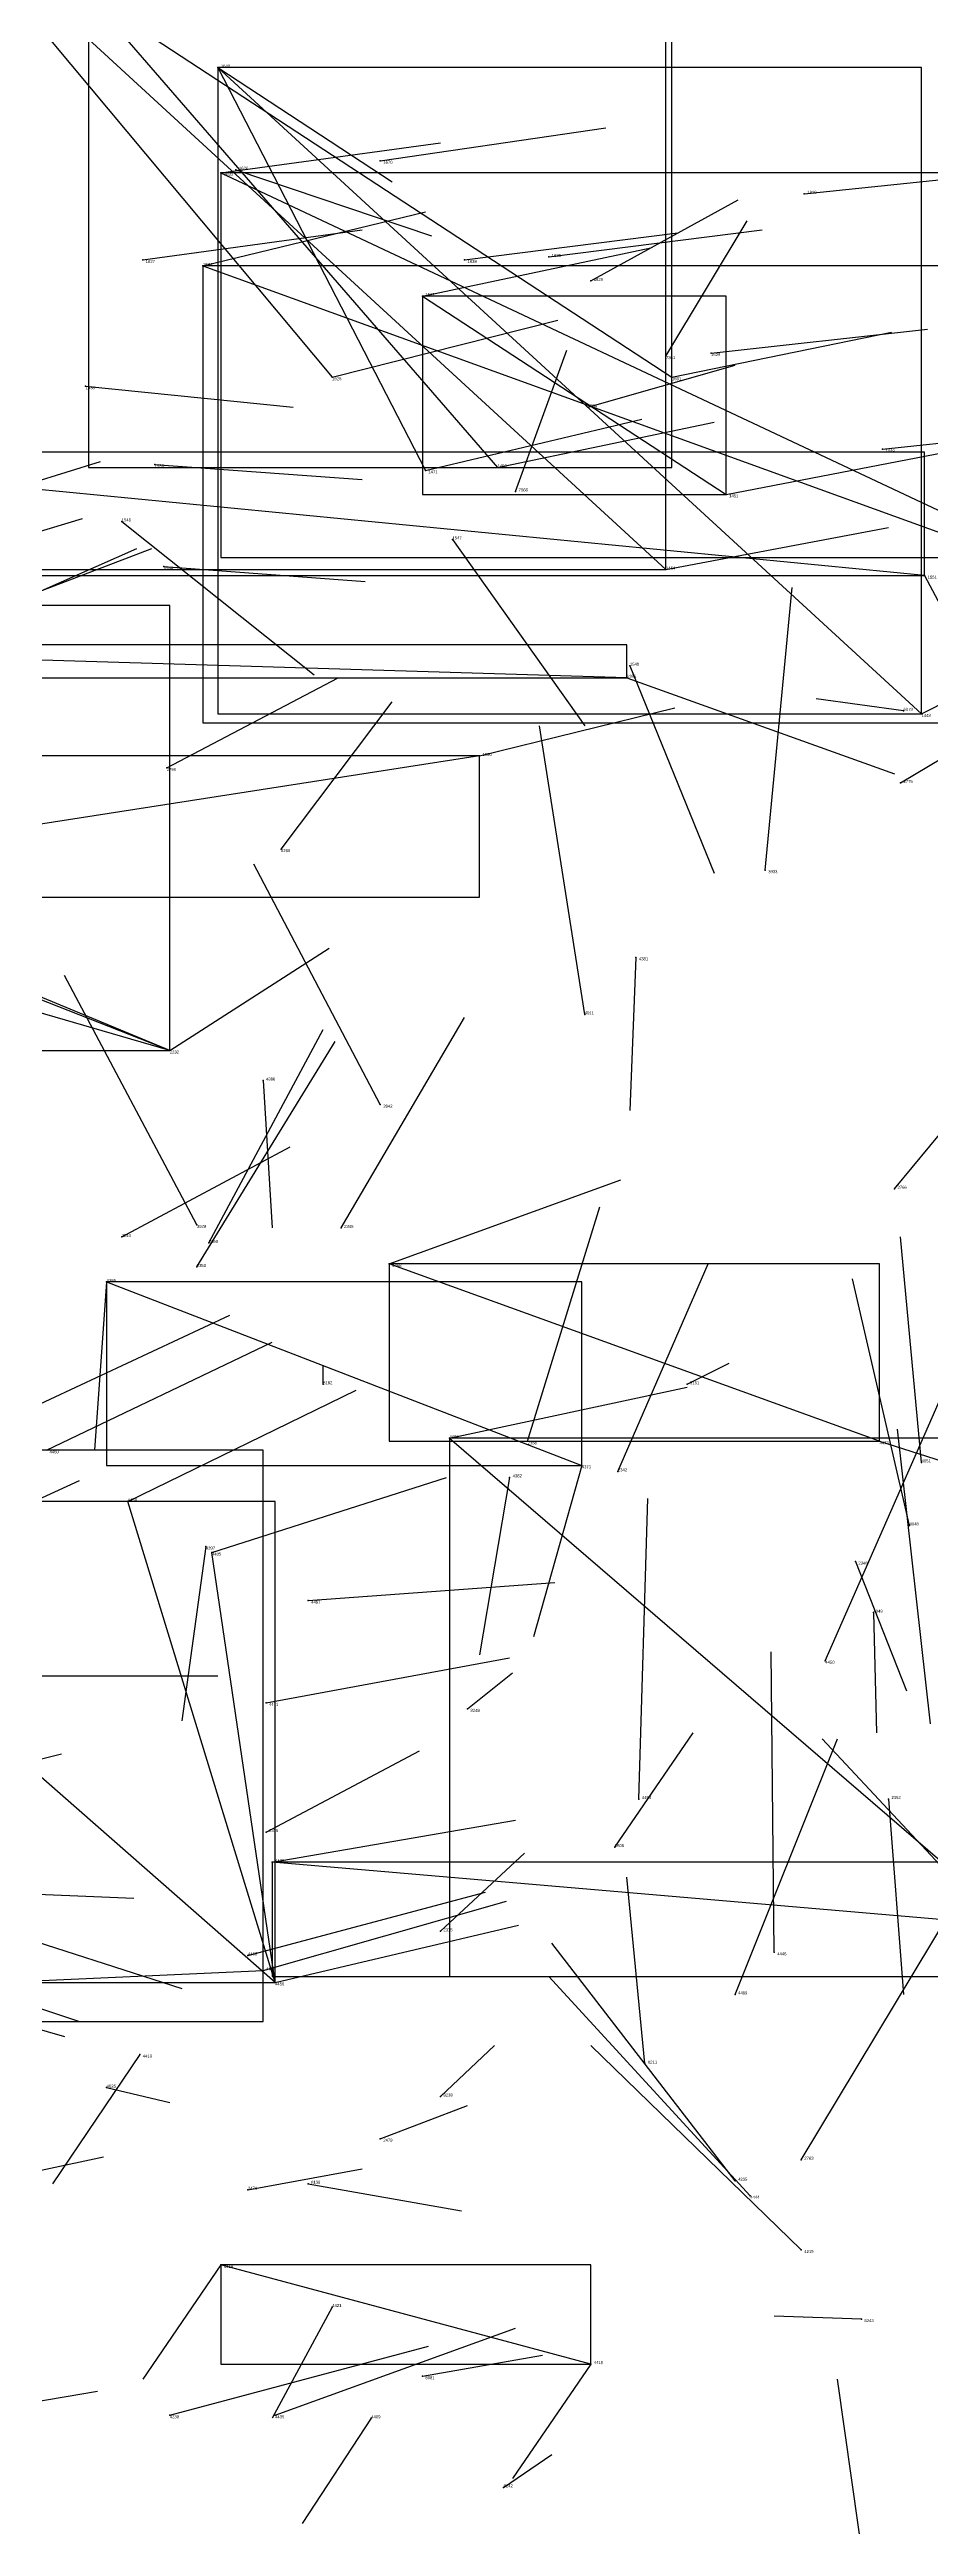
# Model space of a CAD drawing. Extents: x 59.1 to 70.8, y 600.3 to 605.1.
# Drawn here: x 66.397 to 66.69, y 603.286 to 604.11 of the extents above; entities that cross this region are included whole.
import ezdxf

# ---------------------------------------------------------------- set-up
doc = ezdxf.new("R2010")
doc.units = 0
for name, color, linetype in [('Clients', 3, 'CONTINUOUS'), ('Facilities', 3, 'CONTINUOUS'), ('Facilities_lines', 3, 'CONTINUOUS'), ('Min_max_boxes', 1, 'CONTINUOUS'), ('Normals', 1, 'CONTINUOUS'), ('Source_points', 5, 'CONTINUOUS'), ('Text', 3, 'CONTINUOUS')]:
    doc.layers.add(name, color=color, linetype=linetype)

msp = doc.modelspace()

# ---------------------------------------------------------------- linework, layer by layer
at = {"layer": 'Clients', "color": 5}
for p in [(66.491, 604.001, 452.347), (66.604, 604.001, 452.276), (66.522, 603.97, 452.33), (66.546, 603.971, 452.286), (66.622, 603.962, 452.284), (66.602, 603.937, 452.226), (66.687, 603.889, 452.173), (66.51, 603.706, 453.759), (66.574, 603.639, 457.233), (66.423, 603.627, 453.801), (66.451, 603.61, 453.735), (66.471, 603.507, 453.654), (66.468, 603.471, 453.749), (66.454, 603.373, 457.082)]:
    msp.add_point(p, dxfattribs=at)
at = {"layer": 'Facilities', "color": 3}
for p in [(66.453, 604.104, 452.417), (66.507, 604.073, 452.356), (66.454, 604.069, 452.449), (66.459, 604.07, 452.355), (66.648, 604.062, 448.956), (66.428, 604.04, 452.408), (66.535, 604.04, 452.285), (66.563, 604.041, 452.294), (66.448, 604.038, 452.444), (66.577, 604.033, 448.955), (66.521, 604.028, 452.386), (66.602, 604.008, 461.879), (66.617, 604.009, 452.235), (66.409, 603.998, 448.941), (66.576, 603.991, 448.915), (66.674, 603.977, 452.173), (66.432, 603.972, 448.937), (66.552, 603.963, 461.827), (66.421, 603.953, 448.888), (66.531, 603.947, 448.862), (66.435, 603.938, 448.953), (66.688, 603.935, 448.811), (66.589, 603.901, 454.393), (66.59, 603.905, 448.861), (66.681, 603.89, 457.383), (66.54, 603.875, 448.968), (66.436, 603.871, 449.177), (66.68, 603.866, 452.075), (66.474, 603.844, 461.915), (66.635, 603.837, 454.514), (66.592, 603.808, 457.29), (66.575, 603.789, 454.507), (66.437, 603.777, 449.041), (66.468, 603.767, 457.335), (66.507, 603.759, 454.439), (66.678, 603.731, 452.426), (66.446, 603.719, 454.389), (66.494, 603.718, 448.52), (66.421, 603.715, 449.131), (66.45, 603.713, 448.454), (66.446, 603.705, 448.512), (66.416, 603.7, 457.262), (66.488, 603.666, 462.321), (66.609, 603.666, 462.582), (66.53, 603.648, 453.714), (66.556, 603.647, 448.536), (66.673, 603.647, 453.457), (66.586, 603.637, 448.472), (66.687, 603.64, 455.761), (66.55, 603.635, 457.285), (66.683, 603.619, 455.711), (66.449, 603.612, 457.293), (66.665, 603.607, 448.498), (66.483, 603.594, 453.669), (66.671, 603.59, 455.734), (66.655, 603.574, 453.37), (66.469, 603.56, 453.924), (66.536, 603.558, 460.791), (66.593, 603.528, 453.474), (66.676, 603.528, 448.639), (66.469, 603.517, 449.209), (66.585, 603.512, 449.245), (66.527, 603.484, 449.292), (66.463, 603.476, 453.883), (66.638, 603.477, 453.425), (66.472, 603.467, 453.816), (66.625, 603.463, 456.879), (66.427, 603.443, 457.061), (66.595, 603.44, 459.026), (66.416, 603.432, 455.575), (66.527, 603.429, 460.864), (66.507, 603.415, 449.219), (66.647, 603.408, 452.473), (66.463, 603.398, 449.219), (66.483, 603.4, 462.162), (66.625, 603.401, 456.386), (66.63, 603.396, 456.313), (66.647, 603.378, 456.239), (66.491, 603.359, 457.075), (66.667, 603.355, 460.941), (66.577, 603.34, 457.118), (66.521, 603.336, 462.291), (66.437, 603.323, 456.874), (66.472, 603.323, 456.808), (66.504, 603.322, 457.078), (66.548, 603.299, 460.924)]:
    msp.add_point(p, dxfattribs=at)
at = {"layer": 'Facilities_lines', "color": 3}
for p, q in [((66.354, 604.165, 452.54), (66.602, 603.937, 452.226)), ((66.354, 604.165, 452.54), (66.491, 604.001, 452.347)), ((66.41, 604.128, 452.479), (66.546, 603.971, 452.286)), ((66.41, 604.128, 452.479), (66.604, 604.001, 452.276)), ((66.453, 604.104, 452.417), (66.687, 603.889, 452.173)), ((66.453, 604.104, 452.417), (66.522, 603.97, 452.33)), ((66.454, 604.069, 452.449), (66.726, 603.941, 452.19)), ((66.448, 604.038, 452.444), (66.868, 603.886, 452.036)), ((66.521, 604.028, 452.386), (66.622, 603.962, 452.284)), ((66.688, 603.935, 448.811), (66.266, 603.976, 449.071)), ((66.437, 603.777, 449.041), (66.079, 603.925, 449.293)), ((66.589, 603.901, 454.393), (66.225, 603.912, 454.46)), ((66.54, 603.875, 448.968), (66.237, 603.828, 449.233)), ((66.437, 603.777, 449.041), (66.11, 603.872, 449.292)), ((66.437, 603.777, 449.041), (66.195, 603.872, 449.218)), ((66.673, 603.647, 453.457), (66.51, 603.706, 453.759)), ((66.416, 603.7, 457.262), (66.574, 603.639, 457.233)), ((66.53, 603.648, 453.714), (66.738, 603.469, 453.427)), ((66.472, 603.467, 453.816), (66.423, 603.627, 453.801)), ((66.472, 603.467, 453.816), (66.3, 603.618, 453.959)), ((66.472, 603.467, 453.816), (66.451, 603.61, 453.735)), ((66.913, 603.469, 453.16), (66.471, 603.507, 453.654)), ((66.1, 603.454, 454.341), (66.468, 603.471, 453.749)), ((66.577, 603.34, 457.118), (66.454, 603.373, 457.082))]:
    msp.add_line(p, q, dxfattribs=at)
at = {"layer": 'Min_max_boxes', "color": 1}
for p, q in [((66.602, 603.937, 452.226), (66.602, 604.165, 452.226)), ((66.602, 603.937, 452.54), (66.602, 604.165, 452.54)), ((66.41, 604.128, 452.276), (66.41, 603.971, 452.276)), ((66.41, 604.128, 452.479), (66.41, 603.971, 452.479)), ((66.604, 603.971, 452.276), (66.604, 604.128, 452.276)), ((66.604, 603.971, 452.479), (66.604, 604.128, 452.479)), ((66.687, 604.104, 452.173), (66.453, 604.104, 452.173)), ((66.453, 604.104, 452.173), (66.453, 603.889, 452.173)), ((66.687, 604.104, 452.417), (66.453, 604.104, 452.417)), ((66.453, 604.104, 452.417), (66.453, 603.889, 452.417)), ((66.453, 604.104, 452.173), (66.453, 604.104, 452.417)), ((66.687, 603.889, 452.173), (66.687, 604.104, 452.173)), ((66.687, 603.889, 452.417), (66.687, 604.104, 452.417)), ((66.687, 604.104, 452.173), (66.687, 604.104, 452.417)), ((66.726, 604.069, 452.19), (66.454, 604.069, 452.19)), ((66.454, 604.069, 452.19), (66.454, 603.941, 452.19)), ((66.726, 604.069, 452.449), (66.454, 604.069, 452.449)), ((66.454, 604.069, 452.449), (66.454, 603.941, 452.449)), ((66.454, 604.069, 452.19), (66.454, 604.069, 452.449)), ((66.868, 604.038, 452.036), (66.448, 604.038, 452.036)), ((66.448, 604.038, 452.036), (66.448, 603.886, 452.036)), ((66.868, 604.038, 452.444), (66.448, 604.038, 452.444)), ((66.448, 604.038, 452.444), (66.448, 603.886, 452.444)), ((66.448, 604.038, 452.036), (66.448, 604.038, 452.444)), ((66.622, 604.028, 452.284), (66.521, 604.028, 452.284)), ((66.521, 604.028, 452.284), (66.521, 603.962, 452.284)), ((66.622, 604.028, 452.386), (66.521, 604.028, 452.386)), ((66.521, 604.028, 452.386), (66.521, 603.962, 452.386)), ((66.521, 604.028, 452.284), (66.521, 604.028, 452.386)), ((66.622, 603.962, 452.284), (66.622, 604.028, 452.284)), ((66.622, 603.962, 452.386), (66.622, 604.028, 452.386)), ((66.622, 604.028, 452.284), (66.622, 604.028, 452.386)), ((66.688, 603.976, 448.811), (66.266, 603.976, 448.811)), ((66.688, 603.976, 449.071), (66.266, 603.976, 449.071)), ((66.688, 603.935, 448.811), (66.688, 603.976, 448.811)), ((66.688, 603.935, 449.071), (66.688, 603.976, 449.071)), ((66.688, 603.976, 448.811), (66.688, 603.976, 449.071)), ((66.41, 603.971, 452.276), (66.604, 603.971, 452.276)), ((66.41, 603.971, 452.479), (66.604, 603.971, 452.479)), ((66.41, 603.971, 452.276), (66.41, 603.971, 452.479)), ((66.604, 603.971, 452.276), (66.604, 603.971, 452.479)), ((66.521, 603.962, 452.284), (66.622, 603.962, 452.284)), ((66.521, 603.962, 452.386), (66.622, 603.962, 452.386)), ((66.521, 603.962, 452.284), (66.521, 603.962, 452.386)), ((66.622, 603.962, 452.284), (66.622, 603.962, 452.386)), ((66.454, 603.941, 452.19), (66.726, 603.941, 452.19)), ((66.454, 603.941, 452.449), (66.726, 603.941, 452.449)), ((66.454, 603.941, 452.19), (66.454, 603.941, 452.449)), ((66.266, 603.935, 448.811), (66.688, 603.935, 448.811)), ((66.266, 603.935, 449.071), (66.688, 603.935, 449.071)), ((66.354, 603.937, 452.226), (66.602, 603.937, 452.226)), ((66.354, 603.937, 452.54), (66.602, 603.937, 452.54)), ((66.602, 603.937, 452.226), (66.602, 603.937, 452.54)), ((66.688, 603.935, 448.811), (66.688, 603.935, 449.071)), ((66.437, 603.925, 449.041), (66.079, 603.925, 449.041)), ((66.437, 603.925, 449.293), (66.079, 603.925, 449.293)), ((66.437, 603.777, 449.041), (66.437, 603.925, 449.041)), ((66.437, 603.777, 449.293), (66.437, 603.925, 449.293)), ((66.437, 603.925, 449.041), (66.437, 603.925, 449.293)), ((66.589, 603.912, 454.393), (66.225, 603.912, 454.393)), ((66.589, 603.912, 454.46), (66.225, 603.912, 454.46)), ((66.589, 603.901, 454.393), (66.589, 603.912, 454.393)), ((66.589, 603.901, 454.46), (66.589, 603.912, 454.46)), ((66.589, 603.912, 454.393), (66.589, 603.912, 454.46)), ((66.225, 603.901, 454.393), (66.589, 603.901, 454.393)), ((66.225, 603.901, 454.46), (66.589, 603.901, 454.46)), ((66.589, 603.901, 454.393), (66.589, 603.901, 454.46)), ((66.448, 603.886, 452.036), (66.868, 603.886, 452.036)), ((66.448, 603.886, 452.444), (66.868, 603.886, 452.444)), ((66.448, 603.886, 452.036), (66.448, 603.886, 452.444)), ((66.453, 603.889, 452.173), (66.687, 603.889, 452.173)), ((66.453, 603.889, 452.417), (66.687, 603.889, 452.417)), ((66.453, 603.889, 452.173), (66.453, 603.889, 452.417)), ((66.687, 603.889, 452.173), (66.687, 603.889, 452.417)), ((66.54, 603.875, 448.968), (66.237, 603.875, 448.968)), ((66.54, 603.875, 449.233), (66.237, 603.875, 449.233)), ((66.54, 603.828, 448.968), (66.54, 603.875, 448.968)), ((66.54, 603.828, 449.233), (66.54, 603.875, 449.233)), ((66.54, 603.875, 448.968), (66.54, 603.875, 449.233)), ((66.237, 603.828, 448.968), (66.54, 603.828, 448.968)), ((66.237, 603.828, 449.233), (66.54, 603.828, 449.233)), ((66.54, 603.828, 448.968), (66.54, 603.828, 449.233)), ((66.079, 603.777, 449.041), (66.437, 603.777, 449.041)), ((66.079, 603.777, 449.293), (66.437, 603.777, 449.293)), ((66.437, 603.777, 449.041), (66.437, 603.777, 449.293)), ((66.673, 603.706, 453.457), (66.51, 603.706, 453.457)), ((66.51, 603.706, 453.457), (66.51, 603.647, 453.457)), ((66.673, 603.706, 453.759), (66.51, 603.706, 453.759)), ((66.51, 603.706, 453.759), (66.51, 603.647, 453.759)), ((66.51, 603.706, 453.457), (66.51, 603.706, 453.759)), ((66.673, 603.647, 453.457), (66.673, 603.706, 453.457)), ((66.673, 603.647, 453.759), (66.673, 603.706, 453.759)), ((66.673, 603.706, 453.457), (66.673, 603.706, 453.759)), ((66.574, 603.7, 457.233), (66.416, 603.7, 457.233)), ((66.416, 603.7, 457.233), (66.416, 603.639, 457.233)), ((66.574, 603.7, 457.262), (66.416, 603.7, 457.262)), ((66.416, 603.7, 457.262), (66.416, 603.639, 457.262)), ((66.416, 603.7, 457.233), (66.416, 603.7, 457.262)), ((66.574, 603.639, 457.233), (66.574, 603.7, 457.233)), ((66.574, 603.639, 457.262), (66.574, 603.7, 457.262)), ((66.574, 603.7, 457.233), (66.574, 603.7, 457.262)), ((66.468, 603.644, 453.749), (66.1, 603.644, 453.749)), ((66.468, 603.644, 454.341), (66.1, 603.644, 454.341)), ((66.468, 603.454, 453.749), (66.468, 603.644, 453.749)), ((66.468, 603.454, 454.341), (66.468, 603.644, 454.341)), ((66.468, 603.644, 453.749), (66.468, 603.644, 454.341)), ((66.51, 603.647, 453.457), (66.673, 603.647, 453.457)), ((66.51, 603.647, 453.759), (66.673, 603.647, 453.759)), ((66.51, 603.647, 453.457), (66.51, 603.647, 453.759)), ((66.738, 603.648, 453.427), (66.53, 603.648, 453.427)), ((66.53, 603.648, 453.427), (66.53, 603.469, 453.427)), ((66.738, 603.648, 453.714), (66.53, 603.648, 453.714)), ((66.53, 603.648, 453.714), (66.53, 603.469, 453.714)), ((66.53, 603.648, 453.427), (66.53, 603.648, 453.714)), ((66.673, 603.647, 453.457), (66.673, 603.647, 453.759)), ((66.416, 603.639, 457.233), (66.574, 603.639, 457.233)), ((66.416, 603.639, 457.262), (66.574, 603.639, 457.262)), ((66.416, 603.639, 457.233), (66.416, 603.639, 457.262)), ((66.574, 603.639, 457.233), (66.574, 603.639, 457.262)), ((66.472, 603.627, 453.735), (66.3, 603.627, 453.735)), ((66.472, 603.627, 453.959), (66.3, 603.627, 453.959)), ((66.472, 603.467, 453.735), (66.472, 603.627, 453.735)), ((66.472, 603.467, 453.959), (66.472, 603.627, 453.959)), ((66.472, 603.627, 453.735), (66.472, 603.627, 453.959)), ((66.913, 603.507, 453.16), (66.471, 603.507, 453.16)), ((66.471, 603.507, 453.16), (66.471, 603.469, 453.16)), ((66.913, 603.507, 453.654), (66.471, 603.507, 453.654)), ((66.471, 603.507, 453.654), (66.471, 603.469, 453.654)), ((66.471, 603.507, 453.16), (66.471, 603.507, 453.654)), ((66.3, 603.467, 453.735), (66.472, 603.467, 453.735)), ((66.3, 603.467, 453.959), (66.472, 603.467, 453.959)), ((66.471, 603.469, 453.16), (66.913, 603.469, 453.16)), ((66.471, 603.469, 453.654), (66.913, 603.469, 453.654)), ((66.471, 603.469, 453.16), (66.471, 603.469, 453.654)), ((66.472, 603.467, 453.735), (66.472, 603.467, 453.959)), ((66.53, 603.469, 453.427), (66.738, 603.469, 453.427)), ((66.53, 603.469, 453.714), (66.738, 603.469, 453.714)), ((66.53, 603.469, 453.427), (66.53, 603.469, 453.714)), ((66.1, 603.454, 453.749), (66.468, 603.454, 453.749)), ((66.1, 603.454, 454.341), (66.468, 603.454, 454.341)), ((66.468, 603.454, 453.749), (66.468, 603.454, 454.341)), ((66.577, 603.373, 457.082), (66.454, 603.373, 457.082)), ((66.454, 603.373, 457.082), (66.454, 603.34, 457.082)), ((66.577, 603.373, 457.118), (66.454, 603.373, 457.118)), ((66.454, 603.373, 457.118), (66.454, 603.34, 457.118)), ((66.454, 603.373, 457.082), (66.454, 603.373, 457.118)), ((66.577, 603.34, 457.082), (66.577, 603.373, 457.082)), ((66.577, 603.34, 457.118), (66.577, 603.373, 457.118)), ((66.577, 603.373, 457.082), (66.577, 603.373, 457.118)), ((66.454, 603.34, 457.082), (66.577, 603.34, 457.082)), ((66.454, 603.34, 457.118), (66.577, 603.34, 457.118)), ((66.454, 603.34, 457.082), (66.454, 603.34, 457.118)), ((66.577, 603.34, 457.082), (66.577, 603.34, 457.118))]:
    msp.add_line(p, q, dxfattribs=at)
at = {"layer": 'Normals', "color": 1}
for p, q in [((66.453, 604.104, 452.417), (66.511, 604.066, 452.489)), ((66.507, 604.073, 452.356), (66.582, 604.084, 452.421)), ((66.454, 604.069, 452.449), (66.527, 604.079, 452.517)), ((66.459, 604.07, 452.355), (66.524, 604.048, 452.427)), ((66.648, 604.062, 448.956), (66.696, 604.067, 449.044)), ((66.448, 604.038, 452.444), (66.522, 604.056, 452.509)), ((66.577, 604.033, 448.955), (66.626, 604.06, 449.038)), ((66.428, 604.04, 452.408), (66.501, 604.05, 452.476)), ((66.535, 604.04, 452.285), (66.606, 604.049, 452.355)), ((66.563, 604.041, 452.294), (66.634, 604.05, 452.364)), ((66.602, 604.008, 461.879), (66.629, 604.053, 461.964)), ((66.521, 604.028, 452.386), (66.597, 604.044, 452.448)), ((66.491, 604.001, 452.347), (66.566, 604.02, 452.411)), ((66.604, 604.001, 452.276), (66.677, 604.016, 452.343)), ((66.617, 604.009, 452.235), (66.689, 604.017, 452.304)), ((66.552, 603.963, 461.827), (66.569, 604.01, 461.914)), ((66.409, 603.998, 448.941), (66.478, 603.991, 449.013)), ((66.576, 603.991, 448.915), (66.625, 604.005, 449.001)), ((66.522, 603.97, 452.33), (66.594, 603.987, 452.397)), ((66.546, 603.971, 452.286), (66.618, 603.986, 452.354)), ((66.674, 603.977, 452.173), (66.748, 603.985, 452.24)), ((66.622, 603.962, 452.284), (66.695, 603.976, 452.351)), ((66.356, 603.955, 448.987), (66.414, 603.973, 449.066)), ((66.432, 603.972, 448.937), (66.501, 603.967, 449.009)), ((66.348, 603.936, 449.018), (66.408, 603.954, 449.096)), ((66.421, 603.953, 448.888), (66.485, 603.902, 448.945)), ((66.602, 603.937, 452.226), (66.676, 603.951, 452.292)), ((66.363, 603.918, 453.775), (66.431, 603.944, 453.843)), ((66.365, 603.917, 449.3), (66.426, 603.944, 449.374)), ((66.531, 603.947, 448.862), (66.575, 603.885, 448.927)), ((66.435, 603.938, 448.953), (66.502, 603.933, 449.027)), ((66.688, 603.935, 448.811), (66.721, 603.873, 448.882)), ((66.635, 603.837, 454.514), (66.644, 603.931, 454.481)), ((66.687, 603.889, 452.173), (66.762, 603.927, 452.227)), ((66.68, 603.866, 452.075), (66.755, 603.911, 452.124)), ((66.436, 603.871, 449.177), (66.493, 603.901, 449.253)), ((66.589, 603.901, 454.393), (66.678, 603.869, 454.426)), ((66.59, 603.905, 448.861), (66.618, 603.836, 448.928)), ((66.474, 603.844, 461.915), (66.511, 603.893, 461.994)), ((66.54, 603.875, 448.968), (66.605, 603.891, 449.042)), ((66.681, 603.89, 457.383), (66.652, 603.894, 457.479)), ((66.575, 603.789, 454.507), (66.56, 603.885, 454.484)), ((66.507, 603.759, 454.439), (66.465, 603.839, 454.396)), ((66.437, 603.777, 449.041), (66.49, 603.811, 449.119)), ((66.446, 603.719, 454.389), (66.402, 603.802, 454.354)), ((66.592, 603.808, 457.29), (66.59, 603.757, 457.376)), ((66.678, 603.731, 452.426), (66.74, 603.806, 452.448)), ((66.45, 603.713, 448.454), (66.488, 603.784, 448.395)), ((66.494, 603.718, 448.52), (66.535, 603.788, 448.462)), ((66.446, 603.705, 448.512), (66.492, 603.78, 448.464)), ((66.468, 603.767, 457.335), (66.471, 603.718, 457.422)), ((66.421, 603.715, 449.131), (66.477, 603.745, 449.208)), ((66.51, 603.706, 453.759), (66.587, 603.734, 453.817)), ((66.556, 603.647, 448.536), (66.58, 603.725, 448.478)), ((66.687, 603.64, 455.761), (66.68, 603.715, 455.696)), ((66.586, 603.637, 448.472), (66.616, 603.706, 448.406)), ((66.416, 603.7, 457.262), (66.412, 603.644, 457.345)), ((66.683, 603.619, 455.711), (66.664, 603.701, 455.657)), ((66.38, 603.653, 453.939), (66.457, 603.689, 453.992)), ((66.396, 603.644, 453.868), (66.471, 603.68, 453.924)), ((66.488, 603.666, 462.321), (66.488, 603.672, 462.421)), ((66.609, 603.666, 462.582), (66.623, 603.673, 462.681)), ((66.423, 603.627, 453.801), (66.499, 603.664, 453.854)), ((66.53, 603.648, 453.714), (66.609, 603.665, 453.772)), ((66.655, 603.574, 453.37), (66.695, 603.665, 453.383)), ((66.673, 603.647, 453.457), (66.755, 603.621, 453.508)), ((66.69, 603.553, 453.304), (66.679, 603.651, 453.29)), ((66.574, 603.639, 457.233), (66.558, 603.582, 457.313)), ((66.331, 603.599, 453.89), (66.407, 603.634, 453.945)), ((66.451, 603.61, 453.735), (66.529, 603.635, 453.792)), ((66.55, 603.635, 457.285), (66.54, 603.576, 457.365)), ((66.593, 603.528, 453.474), (66.596, 603.628, 453.467)), ((66.449, 603.612, 457.293), (66.441, 603.554, 457.374)), ((66.665, 603.607, 448.498), (66.682, 603.564, 448.586)), ((66.483, 603.594, 453.669), (66.565, 603.6, 453.726)), ((66.671, 603.59, 455.734), (66.672, 603.55, 455.826)), ((66.469, 603.56, 453.924), (66.55, 603.575, 453.98)), ((66.536, 603.558, 460.791), (66.551, 603.57, 460.889)), ((66.638, 603.477, 453.425), (66.637, 603.577, 453.417)), ((66.37, 603.569, 454.046), (66.453, 603.569, 454.101)), ((66.585, 603.512, 449.245), (66.611, 603.55, 449.334)), ((66.625, 603.463, 456.879), (66.659, 603.548, 456.84)), ((66.722, 603.475, 456.422), (66.654, 603.548, 456.424)), ((66.321, 603.523, 453.896), (66.401, 603.543, 453.953)), ((66.469, 603.517, 449.209), (66.52, 603.544, 449.291)), ((66.471, 603.507, 453.654), (66.552, 603.521, 453.711)), ((66.676, 603.528, 448.639), (66.681, 603.463, 448.715)), ((66.527, 603.484, 449.292), (66.555, 603.51, 449.384)), ((66.377, 603.497, 462.345), (66.425, 603.495, 462.433)), ((66.463, 603.476, 453.883), (66.542, 603.497, 453.94)), ((66.595, 603.44, 459.026), (66.589, 603.502, 459.104)), ((66.36, 603.491, 454.037), (66.441, 603.465, 454.089)), ((66.468, 603.471, 453.749), (66.549, 603.494, 453.803)), ((66.647, 603.408, 452.473), (66.697, 603.491, 452.496)), ((66.472, 603.467, 453.816), (66.553, 603.486, 453.872)), ((66.625, 603.401, 456.386), (66.564, 603.48, 456.39)), ((66.322, 603.472, 454.091), (66.402, 603.449, 454.146)), ((66.63, 603.396, 456.313), (66.563, 603.469, 456.324)), ((66.389, 603.46, 455.591), (66.407, 603.454, 455.689)), ((66.527, 603.429, 460.864), (66.545, 603.446, 460.961)), ((66.647, 603.378, 456.239), (66.577, 603.446, 456.258)), ((66.427, 603.443, 457.061), (66.398, 603.4, 457.147)), ((66.416, 603.432, 455.575), (66.437, 603.427, 455.673)), ((66.507, 603.415, 449.219), (66.536, 603.426, 449.314)), ((66.359, 603.397, 449.178), (66.415, 603.409, 449.26)), ((66.463, 603.398, 449.219), (66.501, 603.405, 449.311)), ((66.483, 603.4, 462.162), (66.534, 603.391, 462.247)), ((66.454, 603.373, 457.082), (66.428, 603.335, 457.171)), ((66.491, 603.359, 457.075), (66.471, 603.322, 457.166)), ((66.667, 603.355, 460.941), (66.638, 603.356, 461.037)), ((66.472, 603.323, 456.808), (66.552, 603.352, 456.86)), ((66.437, 603.323, 456.874), (66.523, 603.346, 456.92)), ((66.521, 603.336, 462.291), (66.561, 603.343, 462.382)), ((66.577, 603.34, 457.118), (66.551, 603.302, 457.207)), ((66.366, 603.323, 462.333), (66.413, 603.331, 462.421)), ((66.669, 603.265, 458.35), (66.659, 603.335, 458.279)), ((66.504, 603.322, 457.078), (66.481, 603.287, 457.169)), ((66.548, 603.299, 460.924), (66.564, 603.31, 461.022))]:
    msp.add_line(p, q, dxfattribs=at)
at = {"layer": 'Source_points', "color": 5}
for p in [(66.453, 604.104, 452.417), (66.507, 604.073, 452.356), (66.454, 604.069, 452.449), (66.459, 604.07, 452.355), (66.648, 604.062, 448.956), (66.428, 604.04, 452.408), (66.535, 604.04, 452.285), (66.563, 604.041, 452.294), (66.448, 604.038, 452.444), (66.577, 604.033, 448.955), (66.521, 604.028, 452.386), (66.602, 604.008, 461.879), (66.617, 604.009, 452.235), (66.409, 603.998, 448.941), (66.491, 604.001, 452.347), (66.604, 604.001, 452.276), (66.576, 603.991, 448.915), (66.674, 603.977, 452.173), (66.432, 603.972, 448.937), (66.522, 603.97, 452.33), (66.546, 603.971, 452.286), (66.552, 603.963, 461.827), (66.622, 603.962, 452.284), (66.421, 603.953, 448.888), (66.531, 603.947, 448.862), (66.435, 603.938, 448.953), (66.602, 603.937, 452.226), (66.688, 603.935, 448.811), (66.589, 603.901, 454.393), (66.59, 603.905, 448.861), (66.681, 603.89, 457.383), (66.687, 603.889, 452.173), (66.54, 603.875, 448.968), (66.436, 603.871, 449.177), (66.68, 603.866, 452.075), (66.474, 603.844, 461.915), (66.635, 603.837, 454.514), (66.592, 603.808, 457.29), (66.575, 603.789, 454.507), (66.437, 603.777, 449.041), (66.468, 603.767, 457.335), (66.507, 603.759, 454.439), (66.678, 603.731, 452.426), (66.446, 603.719, 454.389), (66.494, 603.718, 448.52), (66.421, 603.715, 449.131), (66.45, 603.713, 448.454), (66.446, 603.705, 448.512), (66.51, 603.706, 453.759), (66.416, 603.7, 457.262), (66.488, 603.666, 462.321), (66.609, 603.666, 462.582), (66.53, 603.648, 453.714), (66.556, 603.647, 448.536), (66.673, 603.647, 453.457), (66.574, 603.639, 457.233), (66.586, 603.637, 448.472), (66.687, 603.64, 455.761), (66.55, 603.635, 457.285), (66.423, 603.627, 453.801), (66.683, 603.619, 455.711), (66.449, 603.612, 457.293), (66.451, 603.61, 453.735), (66.665, 603.607, 448.498), (66.483, 603.594, 453.669), (66.671, 603.59, 455.734), (66.655, 603.574, 453.37), (66.469, 603.56, 453.924), (66.536, 603.558, 460.791), (66.593, 603.528, 453.474), (66.676, 603.528, 448.639), (66.469, 603.517, 449.209), (66.585, 603.512, 449.245), (66.471, 603.507, 453.654), (66.527, 603.484, 449.292), (66.463, 603.476, 453.883), (66.468, 603.471, 453.749), (66.638, 603.477, 453.425), (66.472, 603.467, 453.816), (66.625, 603.463, 456.879), (66.427, 603.443, 457.061), (66.595, 603.44, 459.026), (66.416, 603.432, 455.575), (66.527, 603.429, 460.864), (66.507, 603.415, 449.219), (66.647, 603.408, 452.473), (66.463, 603.398, 449.219), (66.483, 603.4, 462.162), (66.625, 603.401, 456.386), (66.63, 603.396, 456.313), (66.454, 603.373, 457.082), (66.647, 603.378, 456.239), (66.491, 603.359, 457.075), (66.667, 603.355, 460.941), (66.577, 603.34, 457.118), (66.521, 603.336, 462.291), (66.437, 603.323, 456.874), (66.472, 603.323, 456.808), (66.504, 603.322, 457.078), (66.548, 603.299, 460.924)]:
    msp.add_point(p, dxfattribs=at)

# ---------------------------------------------------------------- texts
at = {"layer": 'Text', "color": 3}
for s, p in [('1640', (66.454, 604.104, 452.417)), ('1670', (66.508, 604.072, 452.356)), ('1633', (66.455, 604.068, 452.449)), ('1626', (66.46, 604.07, 452.355)), ('1810', (66.649, 604.062, 448.956)), ('1627', (66.429, 604.039, 452.408)), ('1624', (66.448, 604.038, 452.444)), ('1638', (66.536, 604.039, 452.285)), ('1630', (66.564, 604.041, 452.294)), ('1829', (66.578, 604.033, 448.955)), ('1632', (66.522, 604.028, 452.386)), ('7361', (66.602, 604.007, 461.879)), ('1629', (66.617, 604.008, 452.235)), ('1533', (66.409, 603.997, 448.941)), ('1625', (66.491, 604, 452.347)), ('1631', (66.604, 604, 452.276)), ('1554', (66.576, 603.991, 448.915)), ('1449', (66.675, 603.976, 452.173)), ('1539', (66.432, 603.971, 448.937)), ('1471', (66.523, 603.969, 452.33)), ('1450', (66.546, 603.971, 452.286)), ('7568', (66.553, 603.963, 461.827)), ('1451', (66.623, 603.961, 452.284)), ('1546', (66.421, 603.953, 448.888)), ('1547', (66.531, 603.947, 448.862)), ('1534', (66.435, 603.937, 448.953)), ('1454', (66.602, 603.937, 452.226)), ('1551', (66.689, 603.934, 448.811)), ('6386', (66.589, 603.901, 454.393)), ('1548', (66.59, 603.905, 448.861)), ('6079', (66.681, 603.89, 457.383)), ('1448', (66.687, 603.888, 452.173)), ('1590', (66.541, 603.875, 448.968)), ('2799', (66.436, 603.87, 449.177)), ('2775', (66.681, 603.866, 452.075)), ('8288', (66.474, 603.843, 461.915)), ('3933', (66.636, 603.836, 454.514)), ('4381', (66.593, 603.807, 457.29)), ('4011', (66.575, 603.789, 454.507)), ('2232', (66.437, 603.776, 449.041)), ('4388', (66.469, 603.767, 457.335)), ('3942', (66.508, 603.758, 454.439)), ('2766', (66.679, 603.731, 452.426)), ('3929', (66.446, 603.718, 454.389)), ('2345', (66.495, 603.718, 448.52)), ('2244', (66.421, 603.715, 449.131)), ('2369', (66.45, 603.713, 448.454)), ('2350', (66.446, 603.705, 448.512)), ('4468', (66.511, 603.705, 453.759)), ('4385', (66.416, 603.7, 457.262)), ('8182', (66.488, 603.666, 462.321)), ('8151', (66.61, 603.666, 462.582)), ('4460', (66.397, 603.643, 453.868)), ('4469', (66.53, 603.648, 453.714)), ('2358', (66.556, 603.646, 448.536)), ('4473', (66.673, 603.646, 453.457)), ('4382', (66.551, 603.635, 457.285)), ('4373', (66.574, 603.638, 457.233)), ('2342', (66.586, 603.637, 448.472)), ('4051', (66.687, 603.64, 455.761)), ('4459', (66.423, 603.627, 453.801)), ('4048', (66.683, 603.619, 455.711)), ('4397', (66.449, 603.611, 457.293)), ('4485', (66.451, 603.609, 453.735)), ('2348', (66.666, 603.606, 448.498)), ('4467', (66.484, 603.593, 453.669)), ('4049', (66.671, 603.59, 455.734)), ('4450', (66.655, 603.573, 453.37)), ('4471', (66.47, 603.559, 453.924)), ('8248', (66.537, 603.557, 460.791)), ('4453', (66.594, 603.528, 453.474)), ('2352', (66.677, 603.528, 448.639)), ('2316', (66.47, 603.517, 449.209)), ('2808', (66.585, 603.512, 449.245)), ('4470', (66.472, 603.507, 453.654)), ('2315', (66.528, 603.484, 449.292)), ('4465', (66.463, 603.476, 453.883)), ('4454', (66.469, 603.471, 453.749)), ('4446', (66.639, 603.476, 453.425)), ('4456', (66.472, 603.466, 453.816)), ('4489', (66.626, 603.463, 456.879)), ('4413', (66.428, 603.442, 457.061)), ('8211', (66.596, 603.44, 459.026)), ('4025', (66.416, 603.432, 455.575)), ('8238', (66.528, 603.429, 460.864)), ('2479', (66.508, 603.414, 449.219)), ('2763', (66.648, 603.408, 452.473)), ('2471', (66.463, 603.398, 449.219)), ('8138', (66.484, 603.4, 462.162)), ('4235', (66.626, 603.401, 456.386)), ('4444', (66.63, 603.395, 456.313)), ('4416', (66.455, 603.372, 457.082)), ('4219', (66.648, 603.377, 456.239)), ('4421', (66.491, 603.359, 457.075)), ('8243', (66.668, 603.354, 460.941)), ('4418', (66.578, 603.34, 457.118)), ('8081', (66.522, 603.335, 462.291)), ('4230', (66.437, 603.322, 456.874)), ('4435', (66.472, 603.322, 456.808)), ('4409', (66.504, 603.322, 457.078)), ('8242', (66.548, 603.299, 460.924))]:
    msp.add_text(s, height=0.001, dxfattribs=at).set_placement(p)

doc.saveas('drawing.dxf')
